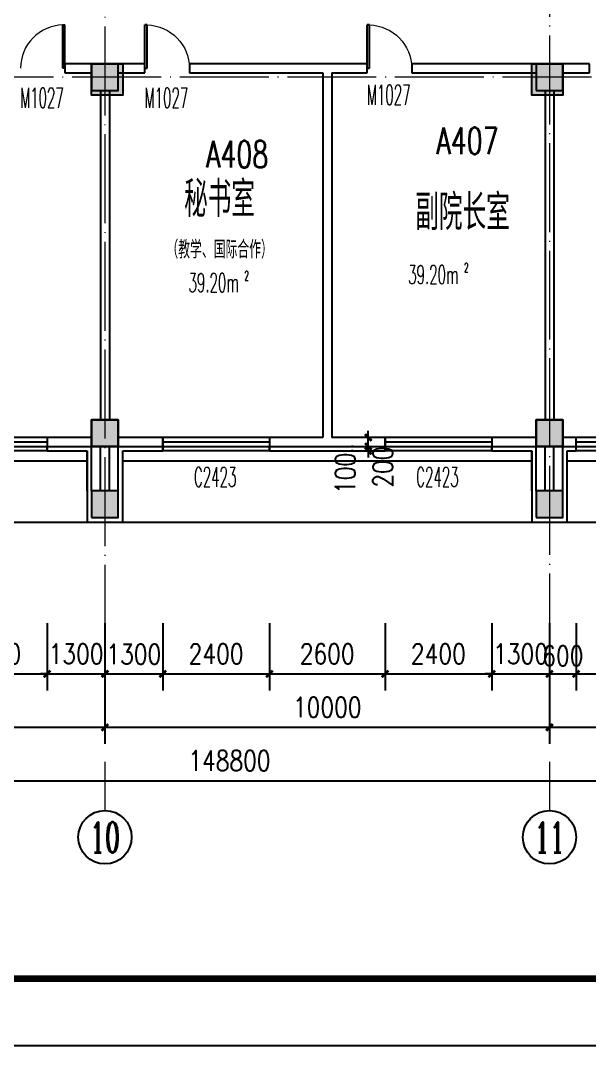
# Model space of a CAD drawing. Extents: x 1417642 to 3570900, y 124798 to 1191112.
# Drawn here: x 1509510 to 1522310, y 252448 to 275492 of the extents above; entities that cross this region are included whole.
import ezdxf
from ezdxf.enums import TextEntityAlignment as Align

# ---------------------------------------------------------------- set-up
doc = ezdxf.new("R2010")
doc.units = 0
doc.header["$LTSCALE"] = 1000
doc.header["$MEASUREMENT"] = 0
doc.linetypes.add('DOTE', pattern=[2.42, 2, -0.2, 0.02, -0.2])
doc.layers.get('0').update_dxf_attribs({"linetype": 'CONTINUOUS'})
doc.layers.get('Defpoints').update_dxf_attribs({"linetype": 'CONTINUOUS'})
for name, color, linetype in [('AXIS', 3, 'CONTINUOUS'), ('AXIS_TEXT', 7, 'CONTINUOUS'), ('colu', 2, 'CONTINUOUS'), ('COLUMN', 9, 'CONTINUOUS'), ('DOTE', 1, 'DOTE'), ('PUB_DIM', 3, 'CONTINUOUS'), ('PUB_HATCH', 8, 'CONTINUOUS'), ('PUB_TEXT', 40, 'CONTINUOUS'), ('PUB_TITLE', 4, 'CONTINUOUS'), ('SPACE', 7, 'CONTINUOUS'), ('SURFACE', 6, 'CONTINUOUS'), ('tiaozheng', 20, 'CONTINUOUS'), ('WALL', 4, 'CONTINUOUS'), ('WINDOW', 2, 'CONTINUOUS'), ('WINDOW_TEXT', 7, 'CONTINUOUS'), ('填充', 252, 'CONTINUOUS'), ('柱填充 @ 1', 8, 'CONTINUOUS'), ('立面造型', 40, 'CONTINUOUS')]:
    doc.layers.add(name, color=color, linetype=linetype)
doc.styles.add('_TCH_AXIS', font='COMPLEX', dxfattribs={"bigfont": 'GBCBIG'})
doc.styles.add('_TCH_SPACE', font='ROMANS', dxfattribs={"width": 0.7, "height": 5, "bigfont": 'Z'})
doc.styles.add('_TCH_WINDOW', font='ROMANS.shx', dxfattribs={"width": 0.7, "height": 400, "bigfont": 'Z.shx'})
doc.styles.add('DIM_FONT', font='SIMPLEX.shx', dxfattribs={"width": 0.8})
doc.styles.add('Z', font='ROMANS', dxfattribs={"width": 0.7, "bigfont": 'Z'})
doc.dimstyles.new('DIMN150', dxfattribs={"dimscale": 1.5, "dimtxt": 300, "dimasz": 100, "dimexe": 250, "dimexo": 300, "dimgap": 150, "dimtad": 1, "dimdec": 0, "dimzin": 0, "dimdsep": 46, "dimtxsty": 'DIM_FONT', "dimblk": 'ARCHTICK', "dimcen": 0.09, "dimdle": 1.5, "dimclrt": 7, "dimazin": 2, "dimtfac": 1, "dimtdec": 0, "dimtix": 1, "dimtmove": 2, "dimatfit": 3, "dimldrblk": 'ARCHTICK', "dimfxl": 1, "dimtolj": 1, "dimtzin": 0, "dimarcsym": 0})

# ---------------------------------------------------------------- blocks, each defined once
blk = doc.blocks.new('5873')
at = {"layer": '柱填充 @ 1', "ltscale": 1000}
for points in [[(1575228, 702485), (1575928, 702485), (1575928, 701785), (1575228, 701785)], [(1585128, 702485), (1585828, 702485), (1585828, 701785), (1585128, 701785)], [(1575228, 694485), (1575828, 694485), (1575828, 693885), (1575228, 693885)], [(1585228, 694485), (1585828, 694485), (1585828, 693885), (1585228, 693885)]]:
    blk.add_hatch(color=256, dxfattribs=at).paths.add_polyline_path(points)
at = {"layer": 'colu', "ltscale": 1000}
for points in [[(1575228, 702485), (1575928, 702485), (1575928, 701785), (1575228, 701785)], [(1585128, 702485), (1585828, 702485), (1585828, 701785), (1585128, 701785)], [(1575228, 694485), (1575828, 694485), (1575828, 693885), (1575228, 693885)], [(1585228, 694485), (1585828, 694485), (1585828, 693885), (1585228, 693885)]]:
    blk.add_lwpolyline(points, close=True, dxfattribs=at)
blk = doc.blocks.new('_ArchTick')
at = {"color": 0, "linetype": 'ByBlock', "const_width": 0.4}
blk.add_lwpolyline([(-0.5, -0.5), (0.5, 0.5)], dxfattribs=at)
blk = doc.blocks.new('*D846')
at = {"layer": 'Defpoints', "color": 0}
for p in [(1517334, 266117), (1517441, 266117), (1517441, 265917)]:
    blk.add_point(p, dxfattribs=at)
at = {"layer": 'PUB_DIM', "color": 0, "lineweight": -2}
for p, q in [((1517334, 266117), (1517334, 266267)), ((1516991, 266117), (1516959, 266117)), ((1517334, 265917), (1517334, 266117)), ((1516991, 265917), (1516959, 265917)), ((1517334, 265917), (1517334, 265767))]:
    blk.add_line(p, q, dxfattribs=at)
at = {"layer": 'PUB_DIM', "color": 0, "lineweight": -2, "xscale": 150, "yscale": 150, "zscale": 150}
for p, rotation in [((1517334, 266117), 270), ((1517334, 265917), 90)]:
    blk.add_blockref('_ArchTick', p, dxfattribs=dict(at, rotation=rotation))
at = {"layer": 'PUB_DIM', "color": 7, "insert": (1517659, 265453), "char_height": 450, "attachment_point": 5, "rotation": 90, "style": 'DIM_FONT'}
blk.add_mtext('\\A1;200', dxfattribs=at)
blk = doc.blocks.new('*D847')
at = {"layer": 'Defpoints', "color": 0}
for p in [(1517334, 265917), (1517441, 265917), (1517441, 265817)]:
    blk.add_point(p, dxfattribs=at)
at = {"layer": 'PUB_DIM', "color": 0, "lineweight": -2}
for p, q in [((1517334, 265917), (1517334, 266067)), ((1516991, 265917), (1516959, 265917)), ((1516991, 265817), (1516959, 265817)), ((1517334, 265817), (1517334, 265917)), ((1517334, 265817), (1517334, 265667))]:
    blk.add_line(p, q, dxfattribs=at)
at = {"layer": 'PUB_DIM', "color": 0, "lineweight": -2, "xscale": 150, "yscale": 150, "zscale": 150}
for p, rotation in [((1517334, 265917), 270), ((1517334, 265817), 90)]:
    blk.add_blockref('_ArchTick', p, dxfattribs=dict(at, rotation=rotation))
at = {"layer": 'PUB_DIM', "color": 7, "insert": (1516817, 265310), "char_height": 450, "attachment_point": 5, "rotation": 90, "style": 'DIM_FONT'}
blk.add_mtext('\\A1;100', dxfattribs=at)
blk = doc.blocks.new('*D1190')
at = {"layer": 'AXIS', "color": 0, "lineweight": -2}
for p, q in [((1439810, 260924), (1439810, 258027)), ((1588610, 260924), (1588610, 258027)), ((1439808, 258402), (1588613, 258402))]:
    blk.add_line(p, q, dxfattribs=at)
at = {"layer": 'Defpoints', "color": 0}
for p in [(1439810, 261374), (1588610, 261374), (1588610, 258402)]:
    blk.add_point(p, dxfattribs=at)
at = {"layer": 'AXIS', "color": 0, "lineweight": -2, "xscale": 150, "yscale": 150, "zscale": 150, "rotation": 180}
blk.add_blockref('_ArchTick', (1439810, 258402), dxfattribs=at)
at = {"layer": 'AXIS', "color": 0, "lineweight": -2, "xscale": 150, "yscale": 150, "zscale": 150}
blk.add_blockref('_ArchTick', (1588610, 258402), dxfattribs=at)
at = {"layer": 'AXIS', "color": 7, "insert": (1514210, 258852), "char_height": 450, "attachment_point": 5, "style": 'DIM_FONT'}
blk.add_mtext('\\A1;148800', dxfattribs=at)
blk = doc.blocks.new('*D1199')
at = {"layer": 'AXIS', "color": 0, "lineweight": -2}
for p, q in [((1501410, 261908), (1501410, 259227)), ((1511410, 261908), (1511410, 259227)), ((1501408, 259602), (1511413, 259602))]:
    blk.add_line(p, q, dxfattribs=at)
at = {"layer": 'Defpoints', "color": 0}
for p in [(1501410, 262358), (1511410, 262358), (1511410, 259602)]:
    blk.add_point(p, dxfattribs=at)
at = {"layer": 'AXIS', "color": 0, "lineweight": -2, "xscale": 150, "yscale": 150, "zscale": 150, "rotation": 180}
blk.add_blockref('_ArchTick', (1501410, 259602), dxfattribs=at)
at = {"layer": 'AXIS', "color": 0, "lineweight": -2, "xscale": 150, "yscale": 150, "zscale": 150}
blk.add_blockref('_ArchTick', (1511410, 259602), dxfattribs=at)
at = {"layer": 'AXIS', "color": 7, "insert": (1506410, 260052), "char_height": 450, "attachment_point": 5, "style": 'DIM_FONT'}
blk.add_mtext('\\A1;10000', dxfattribs=at)
blk = doc.blocks.new('*D1200')
at = {"layer": 'AXIS', "color": 0, "lineweight": -2}
for p, q in [((1511410, 261908), (1511410, 259227)), ((1521410, 261908), (1521410, 259227)), ((1511408, 259602), (1521413, 259602))]:
    blk.add_line(p, q, dxfattribs=at)
at = {"layer": 'Defpoints', "color": 0}
for p in [(1511410, 262358), (1521410, 262358), (1521410, 259602)]:
    blk.add_point(p, dxfattribs=at)
at = {"layer": 'AXIS', "color": 0, "lineweight": -2, "xscale": 150, "yscale": 150, "zscale": 150, "rotation": 180}
blk.add_blockref('_ArchTick', (1511410, 259602), dxfattribs=at)
at = {"layer": 'AXIS', "color": 0, "lineweight": -2, "xscale": 150, "yscale": 150, "zscale": 150}
blk.add_blockref('_ArchTick', (1521410, 259602), dxfattribs=at)
at = {"layer": 'AXIS', "color": 7, "insert": (1516410, 260052), "char_height": 450, "attachment_point": 5, "style": 'DIM_FONT'}
blk.add_mtext('\\A1;10000', dxfattribs=at)
blk = doc.blocks.new('*D1201')
at = {"layer": 'AXIS', "color": 0, "lineweight": -2}
for p, q in [((1521410, 261908), (1521410, 259227)), ((1525010, 261908), (1525010, 259227)), ((1521408, 259602), (1525013, 259602))]:
    blk.add_line(p, q, dxfattribs=at)
at = {"layer": 'Defpoints', "color": 0}
for p in [(1521410, 262358), (1525010, 262358), (1525010, 259602)]:
    blk.add_point(p, dxfattribs=at)
at = {"layer": 'AXIS', "color": 0, "lineweight": -2, "xscale": 150, "yscale": 150, "zscale": 150, "rotation": 180}
blk.add_blockref('_ArchTick', (1521410, 259602), dxfattribs=at)
at = {"layer": 'AXIS', "color": 0, "lineweight": -2, "xscale": 150, "yscale": 150, "zscale": 150}
blk.add_blockref('_ArchTick', (1525010, 259602), dxfattribs=at)
at = {"layer": 'AXIS', "color": 7, "insert": (1523210, 260052), "char_height": 450, "attachment_point": 5, "style": 'DIM_FONT'}
blk.add_mtext('\\A1;3600', dxfattribs=at)
blk = doc.blocks.new('*D1312')
at = {"layer": 'Defpoints', "color": 0}
for p in [(1507710, 262393), (1510110, 262393), (1510110, 260802)]:
    blk.add_point(p, dxfattribs=at)
at = {"layer": 'PUB_DIM', "color": 0, "lineweight": -2}
for p, q in [((1507710, 261943), (1507710, 260427)), ((1510110, 261943), (1510110, 260427)), ((1507708, 260802), (1510113, 260802))]:
    blk.add_line(p, q, dxfattribs=at)
at = {"layer": 'PUB_DIM', "color": 0, "lineweight": -2, "xscale": 150, "yscale": 150, "zscale": 150, "rotation": 180}
blk.add_blockref('_ArchTick', (1507710, 260802), dxfattribs=at)
at = {"layer": 'PUB_DIM', "color": 0, "lineweight": -2, "xscale": 150, "yscale": 150, "zscale": 150}
blk.add_blockref('_ArchTick', (1510110, 260802), dxfattribs=at)
at = {"layer": 'PUB_DIM', "color": 7, "insert": (1508910, 261252), "char_height": 450, "attachment_point": 5, "style": 'DIM_FONT'}
blk.add_mtext('\\A1;2400', dxfattribs=at)
blk = doc.blocks.new('*D1313')
at = {"layer": 'Defpoints', "color": 0}
for p in [(1510110, 262393), (1511410, 262393), (1511410, 260802)]:
    blk.add_point(p, dxfattribs=at)
at = {"layer": 'PUB_DIM', "color": 0, "lineweight": -2}
for p, q in [((1510110, 261943), (1510110, 260427)), ((1511410, 261943), (1511410, 260427)), ((1510110, 260802), (1509960, 260802)), ((1510110, 260802), (1511410, 260802)), ((1511410, 260802), (1511560, 260802))]:
    blk.add_line(p, q, dxfattribs=at)
at = {"layer": 'PUB_DIM', "color": 0, "lineweight": -2, "xscale": 150, "yscale": 150, "zscale": 150}
blk.add_blockref('_ArchTick', (1510110, 260802), dxfattribs=at)
at = {"layer": 'PUB_DIM', "color": 0, "lineweight": -2, "xscale": 150, "yscale": 150, "zscale": 150, "rotation": 180}
blk.add_blockref('_ArchTick', (1511410, 260802), dxfattribs=at)
at = {"layer": 'PUB_DIM', "color": 7, "insert": (1510760, 261252), "char_height": 450, "attachment_point": 5, "style": 'DIM_FONT'}
blk.add_mtext('\\A1;1300', dxfattribs=at)
blk = doc.blocks.new('*D1314')
at = {"layer": 'Defpoints', "color": 0}
for p in [(1511410, 262393), (1512710, 262393), (1512710, 260802)]:
    blk.add_point(p, dxfattribs=at)
at = {"layer": 'PUB_DIM', "color": 0, "lineweight": -2}
for p, q in [((1511410, 261943), (1511410, 260427)), ((1512710, 261943), (1512710, 260427)), ((1511408, 260802), (1512713, 260802))]:
    blk.add_line(p, q, dxfattribs=at)
at = {"layer": 'PUB_DIM', "color": 0, "lineweight": -2, "xscale": 150, "yscale": 150, "zscale": 150, "rotation": 180}
blk.add_blockref('_ArchTick', (1511410, 260802), dxfattribs=at)
at = {"layer": 'PUB_DIM', "color": 0, "lineweight": -2, "xscale": 150, "yscale": 150, "zscale": 150}
blk.add_blockref('_ArchTick', (1512710, 260802), dxfattribs=at)
at = {"layer": 'PUB_DIM', "color": 7, "insert": (1512060, 261244), "char_height": 450, "attachment_point": 5, "style": 'DIM_FONT'}
blk.add_mtext('\\A1;1300', dxfattribs=at)
blk = doc.blocks.new('*D1315')
at = {"layer": 'Defpoints', "color": 0}
for p in [(1512710, 262393), (1515110, 262393), (1515110, 260802)]:
    blk.add_point(p, dxfattribs=at)
at = {"layer": 'PUB_DIM', "color": 0, "lineweight": -2}
for p, q in [((1512710, 261943), (1512710, 260427)), ((1515110, 261943), (1515110, 260427)), ((1512708, 260802), (1515113, 260802))]:
    blk.add_line(p, q, dxfattribs=at)
at = {"layer": 'PUB_DIM', "color": 0, "lineweight": -2, "xscale": 150, "yscale": 150, "zscale": 150, "rotation": 180}
blk.add_blockref('_ArchTick', (1512710, 260802), dxfattribs=at)
at = {"layer": 'PUB_DIM', "color": 0, "lineweight": -2, "xscale": 150, "yscale": 150, "zscale": 150}
blk.add_blockref('_ArchTick', (1515110, 260802), dxfattribs=at)
at = {"layer": 'PUB_DIM', "color": 7, "insert": (1513910, 261252), "char_height": 450, "attachment_point": 5, "style": 'DIM_FONT'}
blk.add_mtext('\\A1;2400', dxfattribs=at)
blk = doc.blocks.new('*D1316')
at = {"layer": 'Defpoints', "color": 0}
for p in [(1515110, 262393), (1517710, 262393), (1517710, 260802)]:
    blk.add_point(p, dxfattribs=at)
at = {"layer": 'PUB_DIM', "color": 0, "lineweight": -2}
for p, q in [((1515110, 261943), (1515110, 260427)), ((1517710, 261943), (1517710, 260427)), ((1515108, 260802), (1517713, 260802))]:
    blk.add_line(p, q, dxfattribs=at)
at = {"layer": 'PUB_DIM', "color": 0, "lineweight": -2, "xscale": 150, "yscale": 150, "zscale": 150, "rotation": 180}
blk.add_blockref('_ArchTick', (1515110, 260802), dxfattribs=at)
at = {"layer": 'PUB_DIM', "color": 0, "lineweight": -2, "xscale": 150, "yscale": 150, "zscale": 150}
blk.add_blockref('_ArchTick', (1517710, 260802), dxfattribs=at)
at = {"layer": 'PUB_DIM', "color": 7, "insert": (1516410, 261252), "char_height": 450, "attachment_point": 5, "style": 'DIM_FONT'}
blk.add_mtext('\\A1;2600', dxfattribs=at)
blk = doc.blocks.new('*D1317')
at = {"layer": 'Defpoints', "color": 0}
for p in [(1517710, 262393), (1520110, 262393), (1520110, 260802)]:
    blk.add_point(p, dxfattribs=at)
at = {"layer": 'PUB_DIM', "color": 0, "lineweight": -2}
for p, q in [((1517710, 261943), (1517710, 260427)), ((1520110, 261943), (1520110, 260427)), ((1517708, 260802), (1520113, 260802))]:
    blk.add_line(p, q, dxfattribs=at)
at = {"layer": 'PUB_DIM', "color": 0, "lineweight": -2, "xscale": 150, "yscale": 150, "zscale": 150, "rotation": 180}
blk.add_blockref('_ArchTick', (1517710, 260802), dxfattribs=at)
at = {"layer": 'PUB_DIM', "color": 0, "lineweight": -2, "xscale": 150, "yscale": 150, "zscale": 150}
blk.add_blockref('_ArchTick', (1520110, 260802), dxfattribs=at)
at = {"layer": 'PUB_DIM', "color": 7, "insert": (1518910, 261252), "char_height": 450, "attachment_point": 5, "style": 'DIM_FONT'}
blk.add_mtext('\\A1;2400', dxfattribs=at)
blk = doc.blocks.new('*D1318')
at = {"layer": 'Defpoints', "color": 0}
for p in [(1520110, 262393), (1521410, 262393), (1521410, 260802)]:
    blk.add_point(p, dxfattribs=at)
at = {"layer": 'PUB_DIM', "color": 0, "lineweight": -2}
for p, q in [((1520110, 261943), (1520110, 260427)), ((1521410, 261943), (1521410, 260427)), ((1520110, 260802), (1519960, 260802)), ((1520110, 260802), (1521410, 260802)), ((1521410, 260802), (1521560, 260802))]:
    blk.add_line(p, q, dxfattribs=at)
at = {"layer": 'PUB_DIM', "color": 0, "lineweight": -2, "xscale": 150, "yscale": 150, "zscale": 150}
blk.add_blockref('_ArchTick', (1520110, 260802), dxfattribs=at)
at = {"layer": 'PUB_DIM', "color": 0, "lineweight": -2, "xscale": 150, "yscale": 150, "zscale": 150, "rotation": 180}
blk.add_blockref('_ArchTick', (1521410, 260802), dxfattribs=at)
at = {"layer": 'PUB_DIM', "color": 7, "insert": (1520760, 261252), "char_height": 450, "attachment_point": 5, "style": 'DIM_FONT'}
blk.add_mtext('\\A1;1300', dxfattribs=at)
blk = doc.blocks.new('*D1319')
at = {"layer": 'Defpoints', "color": 0}
for p in [(1521410, 262393), (1522010, 262393), (1522010, 260802)]:
    blk.add_point(p, dxfattribs=at)
at = {"layer": 'PUB_DIM', "color": 0, "lineweight": -2}
for p, q in [((1521410, 261943), (1521410, 260427)), ((1522010, 261943), (1522010, 260427)), ((1521408, 260802), (1522013, 260802))]:
    blk.add_line(p, q, dxfattribs=at)
at = {"layer": 'PUB_DIM', "color": 0, "lineweight": -2, "xscale": 150, "yscale": 150, "zscale": 150, "rotation": 180}
blk.add_blockref('_ArchTick', (1521410, 260802), dxfattribs=at)
at = {"layer": 'PUB_DIM', "color": 0, "lineweight": -2, "xscale": 150, "yscale": 150, "zscale": 150}
blk.add_blockref('_ArchTick', (1522010, 260802), dxfattribs=at)
at = {"layer": 'PUB_DIM', "color": 7, "insert": (1521710, 261207), "char_height": 450, "attachment_point": 5, "style": 'DIM_FONT'}
blk.add_mtext('\\A1;600', dxfattribs=at)
blk = doc.blocks.new('*D1320')
at = {"layer": 'Defpoints', "color": 0}
for p in [(1522010, 262393), (1524410, 262393), (1524410, 260802)]:
    blk.add_point(p, dxfattribs=at)
at = {"layer": 'PUB_DIM', "color": 0, "lineweight": -2}
for p, q in [((1522010, 261943), (1522010, 260427)), ((1524410, 261943), (1524410, 260427)), ((1522008, 260802), (1524413, 260802))]:
    blk.add_line(p, q, dxfattribs=at)
at = {"layer": 'PUB_DIM', "color": 0, "lineweight": -2, "xscale": 150, "yscale": 150, "zscale": 150, "rotation": 180}
blk.add_blockref('_ArchTick', (1522010, 260802), dxfattribs=at)
at = {"layer": 'PUB_DIM', "color": 0, "lineweight": -2, "xscale": 150, "yscale": 150, "zscale": 150}
blk.add_blockref('_ArchTick', (1524410, 260802), dxfattribs=at)
at = {"layer": 'PUB_DIM', "color": 7, "insert": (1523210, 261252), "char_height": 450, "attachment_point": 5, "style": 'DIM_FONT'}
blk.add_mtext('\\A1;2400', dxfattribs=at)
blk = doc.blocks.new('_FZH')
blk.add_lwpolyline([(-0.5, -0.5), (0.5, -0.5), (0.5, 0.5), (-0.5, 0.5)], close=True)
at = {"layer": 'PUB_HATCH'}
blk.add_solid([(-0.5, -0.5), (0.5, -0.5), (-0.5, 0.5), (0.5, 0.5)], dxfattribs=at)
blk = doc.blocks.new('$DorLib2D$00000001')
for p, q in [((0.45, 0.975), (0.5, 0.975)), ((0.45, 0), (0.45, 0.975)), ((0.5, 0), (0.5, 0.975)), ((0.5, 0), (0.45, 0))]:
    blk.add_line(p, q)
at = {"lineweight": 13}
blk.add_arc((0.475, 0), 0.975, 91.4693, 180, dxfattribs=at)
blk = doc.blocks.new('$TCHSYS$WIN2D')
for p, q in [((-0.5, 0.5), (0.5, 0.5)), ((-0.5, 0.5), (-0.5, -0.5)), ((0.5, 0.5), (0.5, -0.5)), ((0.5, 0.1667), (-0.5, 0.1667)), ((0.5, -0.1667), (-0.5, -0.1667)), ((-0.5, -0.5), (0.5, -0.5))]:
    blk.add_line(p, q)

msp = doc.modelspace()

# ---------------------------------------------------------------- linework, layer by layer
at = {"layer": 'AXIS', "lineweight": 0}
for p, q in [((1511410.3, 258827), (1511410.3, 257730.5)), ((1521410.3, 258827), (1521410.3, 257730.5))]:
    msp.add_line(p, q, dxfattribs=at)
at = {"layer": 'AXIS'}
for centre in [(1511410.3, 257130.5), (1521410.3, 257130.5)]:
    msp.add_circle(centre, 600, dxfattribs=at)
at = {"layer": 'DOTE', "lineweight": 0}
for points in [[(1511410.3, 343117), (1511410.3, 259645.1)], [(1521410.3, 342917), (1521410.3, 259645.1)], [(1597373.8, 274217), (1432083.9, 274217)]]:
    msp.add_lwpolyline(points, dxfattribs=at)
at = {"layer": 'PUB_TITLE'}
msp.add_lwpolyline([(1417642.3, 252448.4), (1618342.3, 252448.4), (1618342.3, 378598.4), (1417642.3, 378598.4)], close=True, dxfattribs=at)
at = {"layer": 'PUB_TITLE', "const_width": 150}
msp.add_lwpolyline([(1421392.3, 253948.4), (1616842.3, 253948.4), (1616842.3, 377098.4), (1421392.3, 377098.4)], close=True, dxfattribs=at)
at = {"layer": 'SURFACE'}
for p, q in [((1510110.3, 265817), (1510110.3, 265917)), ((1510110.3, 265817), (1511010.3, 265817)), ((1511010.3, 265817), (1511010.3, 264217)), ((1511010.3, 264917), (1511010.3, 265817)), ((1511810.3, 264217), (1511810.3, 265817)), ((1511810.3, 265817), (1512710.3, 265817)), ((1511810.3, 264917), (1511810.3, 265817)), ((1512710.3, 265817), (1512710.3, 265917)), ((1515110.3, 265817), (1515110.3, 265917)), ((1515110.3, 265817), (1516410.3, 265817)), ((1516410.3, 265817), (1517710.3, 265817)), ((1517710.3, 265817), (1517710.3, 265917)), ((1520110.3, 265817), (1520110.3, 265917)), ((1520110.3, 265817), (1521010.3, 265817)), ((1521010.3, 265817), (1521010.3, 264217)), ((1521010.3, 264917), (1521010.3, 265817)), ((1521810.3, 264217), (1521810.3, 265817)), ((1521810.3, 265817), (1522010.3, 265817)), ((1521810.3, 264917), (1521810.3, 265817)), ((1522010.3, 265817), (1522010.3, 265917)), ((1511010.3, 264217), (1511810.3, 264217)), ((1521010.3, 264217), (1521810.3, 264217))]:
    msp.add_line(p, q, dxfattribs=at)
at = {"layer": 'WALL'}
for p, q in [((1511110.3, 274517), (1510510.1, 274517)), ((1510510.1, 274517), (1510510.1, 274317)), ((1512310.5, 274517), (1511710.3, 274517)), ((1512310.5, 274317), (1512310.5, 274517)), ((1516410.3, 274517), (1513310.5, 274517)), ((1513310.5, 274517), (1513310.5, 274317)), ((1517310.5, 274517), (1516410.3, 274517)), ((1517310.5, 274317), (1517310.5, 274517)), ((1521110.3, 274517), (1518310.5, 274517)), ((1518310.5, 274517), (1518310.5, 274317)), ((1522310.5, 274517), (1521710.3, 274517)), ((1522310.5, 274317), (1522310.5, 274517)), ((1510510.1, 274317), (1511110.3, 274317)), ((1511710.3, 274317), (1512310.5, 274317)), ((1513310.5, 274317), (1516310.3, 274317)), ((1516310.3, 274317), (1516310.3, 266117)), ((1516510.3, 274317), (1516510.3, 266117)), ((1516510.3, 274317), (1517310.5, 274317)), ((1518310.5, 274317), (1521110.3, 274317)), ((1521710.3, 274317), (1522310.5, 274317)), ((1511310.3, 273917), (1511310.3, 266517)), ((1511510.3, 273917), (1511510.3, 266517)), ((1521310.3, 273917), (1521310.3, 266517)), ((1521510.3, 273917), (1521510.3, 266517)), ((1511110.3, 266117), (1510110.3, 266117)), ((1510110.3, 266117), (1510110.3, 265917)), ((1512710.3, 266117), (1511710.3, 266117)), ((1512710.3, 265917), (1512710.3, 266117)), ((1516310.3, 266117), (1515110.3, 266117)), ((1515110.3, 266117), (1515110.3, 265917)), ((1517710.3, 266117), (1516510.3, 266117)), ((1517710.3, 265917), (1517710.3, 266117)), ((1521110.3, 266117), (1520110.3, 266117)), ((1520110.3, 266117), (1520110.3, 265917)), ((1522010.3, 266117), (1521710.3, 266117)), ((1522010.3, 265917), (1522010.3, 266117)), ((1510110.3, 265917), (1511110.3, 265917)), ((1511110.3, 264917), (1511110.3, 265917)), ((1511310.3, 264917), (1511310.3, 265917)), ((1511510.3, 264917), (1511510.3, 265917)), ((1511710.3, 265917), (1512710.3, 265917)), ((1511710.3, 264917), (1511710.3, 265917)), ((1515110.3, 265917), (1516410.3, 265917)), ((1516410.3, 265917), (1517710.3, 265917)), ((1520110.3, 265917), (1521110.3, 265917)), ((1521110.3, 264917), (1521110.3, 265917)), ((1521310.3, 264917), (1521310.3, 265917)), ((1521510.3, 264917), (1521510.3, 265917)), ((1521710.3, 265917), (1522010.3, 265917)), ((1521710.3, 264917), (1521710.3, 265917))]:
    msp.add_line(p, q, dxfattribs=at)
at = {"layer": '立面造型'}
for p, q in [((1511010.3, 265582.4), (1501810.3, 265582.4)), ((1521010.3, 265582.4), (1511810.3, 265582.4)), ((1532610.3, 265582.4), (1521810.3, 265582.4)), ((1501810.3, 264217), (1536010.3, 264217))]:
    msp.add_line(p, q, dxfattribs=at)

# ---------------------------------------------------------------- block references
at = {"layer": 'COLUMN', "lineweight": 0, "xscale": 600, "yscale": 600, "zscale": 600}
for p in [(1511410.3, 274217), (1521410.3, 274217), (1511410.3, 266217), (1521410.3, 266217), (1511410.3, 264617), (1521410.3, 264617)]:
    msp.add_blockref('_FZH', p, dxfattribs=at)
at = {"layer": 'tiaozheng'}
msp.add_blockref('5873', (-64117.3, -427968.4), dxfattribs=at)
at = {"layer": 'WINDOW', "lineweight": 0}
ref = msp.add_blockref('$DorLib2D$00000001', (1510010.1, 274417), dxfattribs=dict(at, xscale=1000, yscale=1000, zscale=1000))
ref.add_attrib('A', 'M1027', (1509500.9, 273532.2), dxfattribs={"layer": 'WINDOW_TEXT', "lineweight": 0, "height": 446.25, "style": '_TCH_WINDOW', "width": 0.494118})
ref = msp.add_blockref('$DorLib2D$00000001', (1512810.5, 274417), dxfattribs=dict(at, xscale=-1000, yscale=1000, zscale=-1000))
ref.add_attrib('A', 'M1027', (1512301.2, 273532.2), dxfattribs={"layer": 'WINDOW_TEXT', "lineweight": 0, "height": 446.25, "style": '_TCH_WINDOW', "width": 0.494118})
ref = msp.add_blockref('$DorLib2D$00000001', (1517810.5, 274417), dxfattribs=dict(at, xscale=-1000, yscale=1000, zscale=-1000))
ref.add_attrib('A', 'M1027', (1517301.2, 273599.3), dxfattribs={"layer": 'WINDOW_TEXT', "lineweight": 0, "height": 446.25, "style": '_TCH_WINDOW', "width": 0.494118})
at = {"layer": 'WINDOW', "color": 2}
ref = msp.add_blockref('$TCHSYS$WIN2D', (1508910.3, 265967), dxfattribs=dict(at, xscale=-2400, yscale=300, zscale=-2400, rotation=359.9999999999997))
ref.add_attrib('A', 'C2423', (1508411.5, 265006.4), dxfattribs={"layer": 'WINDOW_TEXT', "color": 2, "height": 446.25, "style": '_TCH_WINDOW', "width": 0.494118})
ref = msp.add_blockref('$TCHSYS$WIN2D', (1513910.3, 265967), dxfattribs=dict(at, xscale=-2400, yscale=300, zscale=-2400))
ref.add_attrib('A', 'C2423', (1513411.5, 265006.4), dxfattribs={"layer": 'WINDOW_TEXT', "color": 2, "height": 446.25, "style": '_TCH_WINDOW', "width": 0.494118})
ref = msp.add_blockref('$TCHSYS$WIN2D', (1518910.3, 265967), dxfattribs=dict(at, xscale=-2400, yscale=300, zscale=-2400))
ref.add_attrib('A', 'C2423', (1518411.5, 265006.4), dxfattribs={"layer": 'WINDOW_TEXT', "color": 2, "height": 446.25, "style": '_TCH_WINDOW', "width": 0.494118})
ref = msp.add_blockref('$TCHSYS$WIN2D', (1523210.3, 265967), dxfattribs=dict(at, xscale=-2400, yscale=-300, zscale=-2400))
ref.add_attrib('A', 'C2423', (1522711.5, 265003.7), dxfattribs={"layer": 'WINDOW_TEXT', "color": 2, "height": 446.25, "style": '_TCH_WINDOW', "width": 0.494118})

# ---------------------------------------------------------------- texts
at = {"layer": 'AXIS_TEXT', "style": '_TCH_AXIS'}
for s, width, p, p2 in [('10', 0.724138, (1511070.9, 256791), (1511749.7, 256791)), ('11', 0.875, (1521070.9, 256791), (1521749.7, 256791))]:
    msp.add_text(s, height=678.82, dxfattribs=dict(at, width=width)).set_placement(p, p2, align=Align.FIT)
at = {"layer": 'PUB_TEXT', "color": 1, "lineweight": 60, "style": 'Z', "width": 0.7}
for s, p in [('A407', (1518862.8, 272485.8)), ('A408', (1513681.3, 272184.1))]:
    msp.add_text(s, height=600, dxfattribs=at).set_placement(p)
at = {"layer": 'SPACE', "style": '_TCH_SPACE', "width": 0.525}
for s, height, p in [('2', 210, (1514550.4, 269650.5)), ('39.20m', 420, (1518231.9, 269568.2)), ('2', 210, (1519491.9, 269830.7)), ('39.20m', 420, (1513290.4, 269388))]:
    msp.add_text(s, height=height, dxfattribs=at).set_placement(p)
at = {"layer": '填充', "char_height": 800, "width": 3557.557, "style": '_TCH_WINDOW'}
for s, insert, attachment_point in [('{\\C2;秘书室\\P\\H0.5x;（教学、国际合作）}', (1513989.3, 271875), 2), ('{\\C2;副院长室}', (1518389.5, 271581), 1)]:
    msp.add_mtext(s, dxfattribs=dict(at, insert=insert, attachment_point=attachment_point))

# ---------------------------------------------------------------- dimensions: what is measured, and where the dimension line sits
at = {"layer": 'AXIS'}
for p1, p2, distance, picture, middle in [((1501410.3, 262358.1), (1511410.3, 262358.1), -2756.1, '*D1199', (1506410.3, 260052)), ((1511410.3, 262358.1), (1521410.3, 262358.1), -2756.1, '*D1200', (1516410.3, 260052)), ((1521410.3, 262358.1), (1525010.3, 262358.1), -2756.1, '*D1201', (1523210.3, 260052)), ((1439810.3, 261374.2), (1588610.3, 261374.2), -2972.2, '*D1190', (1514210.3, 258852))]:
    dim = msp.add_aligned_dim(p1=p1, p2=p2, distance=distance, dimstyle='DIMN150', dxfattribs=at)
    dim.commit()
    dim.dimension.update_dxf_attribs({"geometry": picture, "text_midpoint": middle})
at = {"layer": 'PUB_DIM'}
for base, p1, p2, angle, picture, middle in [((1517334.2, 266117), (1517440.8, 265917), (1517440.8, 266117), 90, '*D846', (1517658.6, 265452.8)), ((1517334.2, 265917), (1517440.8, 265817), (1517440.8, 265917), 90, '*D847', (1516816.7, 265309.8)), ((1512710.3, 260802), (1511410.3, 262393.3), (1512710.3, 262393.3), 360, '*D1314', (1512060.3, 261243.7)), ((1522010.3, 260802), (1521410.3, 262393.3), (1522010.3, 262393.3), 360, '*D1319', (1521710.3, 261206.8))]:
    dim = msp.add_linear_dim(base=base, p1=p1, p2=p2, angle=angle, dimstyle='DIMN150', dxfattribs=at)
    dim.commit()
    dim.dimension.update_dxf_attribs({"geometry": picture, "text_midpoint": middle, "dimtype": 129})
for p1, p2, picture, middle in [((1507710.3, 262393.3), (1510110.3, 262393.3), '*D1312', (1508910.3, 261252)), ((1510110.3, 262393.3), (1511410.3, 262393.3), '*D1313', (1510760.3, 261252)), ((1512710.3, 262393.3), (1515110.3, 262393.3), '*D1315', (1513910.3, 261252)), ((1515110.3, 262393.3), (1517710.3, 262393.3), '*D1316', (1516410.3, 261252)), ((1517710.3, 262393.3), (1520110.3, 262393.3), '*D1317', (1518910.3, 261252)), ((1520110.3, 262393.3), (1521410.3, 262393.3), '*D1318', (1520760.3, 261252)), ((1522010.3, 262393.3), (1524410.3, 262393.3), '*D1320', (1523210.3, 261252))]:
    dim = msp.add_aligned_dim(p1=p1, p2=p2, distance=-1591.3, dimstyle='DIMN150', dxfattribs=at)
    dim.commit()
    dim.dimension.update_dxf_attribs({"geometry": picture, "text_midpoint": middle})

doc.saveas('drawing.dxf')
